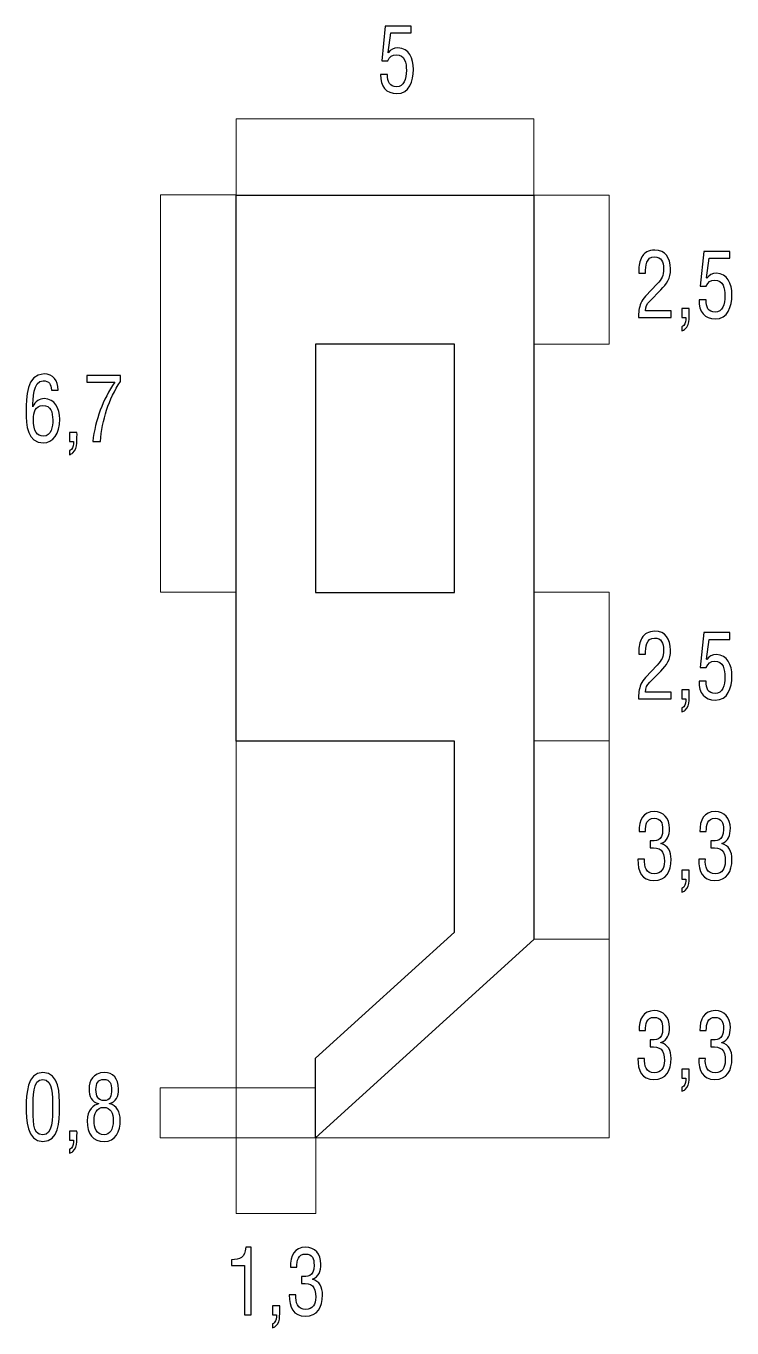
# Model space of a CAD drawing. Header units: millimetres. Extents: x -187 to 68, y -53 to 125.
# Drawn here: x 50.29 to 66.86, y 94.46 to 125.03 of the extents above; entities that cross this region are included whole.
import ezdxf

# ---------------------------------------------------------------- set-up
doc = ezdxf.new("R2010")
doc.units = ezdxf.units.MM
doc.header["$MEASUREMENT"] = 0
doc.layers.add('ESQUEMA', color=7, linetype='Continuous')

msp = doc.modelspace()

# ---------------------------------------------------------------- linework, layer by layer
at = {"layer": 'ESQUEMA', "color": 250}
for points, knots in [([(58.777, 123.8926), (58.7696, 123.7232), (58.8267, 123.605), (58.9886, 123.605), (58.9886, 123.605), (59.1562, 123.605), (59.2172, 123.791), (59.2172, 123.9878), (59.2172, 123.9878), (59.2172, 124.1698), (59.1813, 124.36), (58.9788, 124.36), (58.9788, 124.36), (58.8839, 124.36), (58.8168, 124.3134), (58.7791, 124.2161), (58.7791, 124.2161), (58.7791, 124.2161), (58.6376, 124.2161), (58.6376, 124.2161), (58.6376, 124.2161), (58.6376, 124.2161), (58.7219, 125.0327), (58.7219, 125.0327), (58.7219, 125.0327), (58.7219, 125.0327), (59.3294, 125.0327), (59.3294, 125.0327), (59.3294, 125.0327), (59.3294, 125.0327), (59.3294, 124.874), (59.3294, 124.874), (59.3294, 124.874), (59.3294, 124.874), (58.8493, 124.874), (58.8493, 124.874), (58.8493, 124.874), (58.8493, 124.874), (58.7865, 124.4087), (58.7865, 124.4087), (58.7865, 124.4087), (58.7865, 124.4087), (58.7904, 124.4044), (58.7904, 124.4044), (58.7904, 124.4044), (58.8532, 124.4806), (58.9177, 124.5187), (59.0172, 124.5187), (59.0172, 124.5187), (59.28, 124.5166), (59.3813, 124.2736), (59.3813, 124.0153), (59.3813, 124.0153), (59.3813, 123.7338), (59.2878, 123.4463), (58.9922, 123.4463), (58.9922, 123.4463), (58.7392, 123.4463), (58.6016, 123.6132), (58.6129, 123.8926), (58.6129, 123.8926), (58.6129, 123.8926), (58.777, 123.8926), (58.777, 123.8926)], [0, 0, 0, 0, 0.0588235, 0.0588235, 0.0588235, 0.0588235, 0.1176471, 0.1176471, 0.1176471, 0.1176471, 0.1764706, 0.1764706, 0.1764706, 0.1764706, 0.2352941, 0.2352941, 0.2352941, 0.2352941, 0.2941176, 0.2941176, 0.2941176, 0.2941176, 0.3529412, 0.3529412, 0.3529412, 0.3529412, 0.4117647, 0.4117647, 0.4117647, 0.4117647, 0.4705882, 0.4705882, 0.4705882, 0.4705882, 0.5294118, 0.5294118, 0.5294118, 0.5294118, 0.5882353, 0.5882353, 0.5882353, 0.5882353, 0.6470588, 0.6470588, 0.6470588, 0.6470588, 0.7058824, 0.7058824, 0.7058824, 0.7058824, 0.7647059, 0.7647059, 0.7647059, 0.7647059, 0.8235294, 0.8235294, 0.8235294, 0.8235294, 0.8823529, 0.8823529, 0.8823529, 0.8823529, 1, 1, 1, 1]), ([(55.2198, 121.0586), (55.2198, 121.0586), (55.2198, 108.2446), (55.2198, 108.2446), (55.2198, 108.2446), (55.2198, 108.2446), (60.3456, 108.2446), (60.3456, 108.2446), (60.3456, 108.2446), (60.3456, 108.2446), (60.3456, 103.7538), (60.3456, 103.7538), (60.3456, 103.7538), (60.3456, 103.7538), (57.0796, 100.794), (57.0796, 100.794), (57.0796, 100.794), (57.0796, 100.794), (57.0796, 98.9239), (57.0796, 98.9239), (57.0796, 98.9239), (57.0796, 98.9239), (62.2101, 103.5848), (62.2101, 103.5848), (62.2101, 103.5848), (62.2101, 103.5848), (62.2101, 121.0586), (62.2101, 121.0586), (62.2101, 121.0586), (62.2101, 121.0586), (55.2198, 121.0586), (55.2198, 121.0586)], [0, 0, 0, 0, 0.1111111, 0.1111111, 0.1111111, 0.1111111, 0.2222222, 0.2222222, 0.2222222, 0.2222222, 0.3333333, 0.3333333, 0.3333333, 0.3333333, 0.4444444, 0.4444444, 0.4444444, 0.4444444, 0.5555556, 0.5555556, 0.5555556, 0.5555556, 0.6666667, 0.6666667, 0.6666667, 0.6666667, 0.7777778, 0.7777778, 0.7777778, 0.7777778, 1, 1, 1, 1]), ([(64.9313, 118.5756), (64.8628, 118.5079), (64.8322, 118.4444), (64.8283, 118.3449), (64.8283, 118.3449), (64.8283, 118.3449), (65.4322, 118.3449), (65.4322, 118.3449), (65.4322, 118.3449), (65.4322, 118.3449), (65.4322, 118.1861), (65.4322, 118.1861), (65.4322, 118.1861), (65.4322, 118.1861), (64.6642, 118.1861), (64.6642, 118.1861), (64.6642, 118.1861), (64.6663, 118.3004), (64.6798, 118.4169), (64.7214, 118.529), (64.7214, 118.529), (64.7425, 118.5841), (64.7919, 118.6433), (64.8343, 118.6874), (64.8343, 118.6874), (64.8343, 118.6874), (65.1066, 118.9795), (65.1066, 118.9795), (65.1066, 118.9795), (65.217, 119.0981), (65.2551, 119.1616), (65.2551, 119.3351), (65.2551, 119.3351), (65.2551, 119.4956), (65.2054, 119.6142), (65.0435, 119.6142), (65.0435, 119.6142), (64.8473, 119.6142), (64.8304, 119.4004), (64.8343, 119.2335), (64.8343, 119.2335), (64.8343, 119.2335), (64.6759, 119.2335), (64.6759, 119.2335), (64.6759, 119.2335), (64.6759, 119.2335), (64.6759, 119.3309), (64.6759, 119.3309), (64.6759, 119.3309), (64.6759, 119.447), (64.7027, 119.557), (64.7672, 119.648), (64.7672, 119.648), (64.811, 119.6988), (64.8914, 119.7729), (65.0512, 119.7729), (65.0512, 119.7729), (65.295, 119.7729), (65.4192, 119.593), (65.4192, 119.3309), (65.4192, 119.3309), (65.4192, 119.0981), (65.3352, 118.9838), (65.1885, 118.8356), (65.1885, 118.8356), (65.1885, 118.8356), (64.9313, 118.5756), (64.9313, 118.5756)], [0, 0, 0, 0, 0.0555556, 0.0555556, 0.0555556, 0.0555556, 0.1111111, 0.1111111, 0.1111111, 0.1111111, 0.1666667, 0.1666667, 0.1666667, 0.1666667, 0.2222222, 0.2222222, 0.2222222, 0.2222222, 0.2777778, 0.2777778, 0.2777778, 0.2777778, 0.3333333, 0.3333333, 0.3333333, 0.3333333, 0.3888889, 0.3888889, 0.3888889, 0.3888889, 0.4444444, 0.4444444, 0.4444444, 0.4444444, 0.5, 0.5, 0.5, 0.5, 0.5555556, 0.5555556, 0.5555556, 0.5555556, 0.6111111, 0.6111111, 0.6111111, 0.6111111, 0.6666667, 0.6666667, 0.6666667, 0.6666667, 0.7222222, 0.7222222, 0.7222222, 0.7222222, 0.7777778, 0.7777778, 0.7777778, 0.7777778, 0.8333333, 0.8333333, 0.8333333, 0.8333333, 0.8888889, 0.8888889, 0.8888889, 0.8888889, 1, 1, 1, 1]), ([(66.2553, 118.6009), (66.2478, 118.4316), (66.305, 118.3134), (66.4669, 118.3134), (66.4669, 118.3134), (66.6341, 118.3134), (66.6952, 118.4993), (66.6952, 118.6961), (66.6952, 118.6961), (66.6952, 118.8782), (66.6592, 119.0683), (66.457, 119.0683), (66.457, 119.0683), (66.3618, 119.0683), (66.2951, 119.0218), (66.257, 118.9244), (66.257, 118.9244), (66.257, 118.9244), (66.1159, 118.9244), (66.1159, 118.9244), (66.1159, 118.9244), (66.1159, 118.9244), (66.1999, 119.7411), (66.1999, 119.7411), (66.1999, 119.7411), (66.1999, 119.7411), (66.8077, 119.7411), (66.8077, 119.7411), (66.8077, 119.7411), (66.8077, 119.7411), (66.8077, 119.5823), (66.8077, 119.5823), (66.8077, 119.5823), (66.8077, 119.5823), (66.3276, 119.5823), (66.3276, 119.5823), (66.3276, 119.5823), (66.3276, 119.5823), (66.2644, 119.117), (66.2644, 119.117), (66.2644, 119.117), (66.2644, 119.117), (66.2683, 119.1128), (66.2683, 119.1128), (66.2683, 119.1128), (66.3315, 119.189), (66.396, 119.2271), (66.4955, 119.2271), (66.4955, 119.2271), (66.7583, 119.225), (66.8592, 118.9819), (66.8592, 118.7237), (66.8592, 118.7237), (66.8592, 118.4421), (66.7657, 118.1546), (66.4705, 118.1546), (66.4705, 118.1546), (66.2172, 118.1546), (66.0799, 118.3215), (66.0912, 118.6009), (66.0912, 118.6009), (66.0912, 118.6009), (66.2553, 118.6009), (66.2553, 118.6009)], [0, 0, 0, 0, 0.0588235, 0.0588235, 0.0588235, 0.0588235, 0.1176471, 0.1176471, 0.1176471, 0.1176471, 0.1764706, 0.1764706, 0.1764706, 0.1764706, 0.2352941, 0.2352941, 0.2352941, 0.2352941, 0.2941176, 0.2941176, 0.2941176, 0.2941176, 0.3529412, 0.3529412, 0.3529412, 0.3529412, 0.4117647, 0.4117647, 0.4117647, 0.4117647, 0.4705882, 0.4705882, 0.4705882, 0.4705882, 0.5294118, 0.5294118, 0.5294118, 0.5294118, 0.5882353, 0.5882353, 0.5882353, 0.5882353, 0.6470588, 0.6470588, 0.6470588, 0.6470588, 0.7058824, 0.7058824, 0.7058824, 0.7058824, 0.7647059, 0.7647059, 0.7647059, 0.7647059, 0.8235294, 0.8235294, 0.8235294, 0.8235294, 0.8823529, 0.8823529, 0.8823529, 0.8823529, 1, 1, 1, 1]), ([(65.6854, 118.1863), (65.6854, 118.1863), (65.6854, 118.3979), (65.6854, 118.3979), (65.6854, 118.3979), (65.6854, 118.3979), (65.859, 118.3979), (65.859, 118.3979), (65.859, 118.3979), (65.859, 118.3637), (65.8607, 118.2286), (65.8533, 118.1482), (65.8533, 118.1482), (65.8516, 118.0614), (65.8283, 117.9725), (65.7599, 117.9196), (65.7599, 117.9196), (65.7387, 117.9005), (65.7122, 117.8878), (65.6854, 117.8776), (65.6854, 117.8776), (65.6854, 117.8776), (65.6854, 117.9725), (65.6854, 117.9725), (65.6854, 117.9725), (65.6988, 117.9746), (65.7179, 117.9852), (65.7295, 118), (65.7295, 118), (65.7711, 118.0508), (65.7789, 118.1207), (65.7789, 118.1863), (65.7789, 118.1863), (65.7789, 118.1863), (65.6854, 118.1863), (65.6854, 118.1863)], [0, 0, 0, 0, 0.1, 0.1, 0.1, 0.1, 0.2, 0.2, 0.2, 0.2, 0.3, 0.3, 0.3, 0.3, 0.4, 0.4, 0.4, 0.4, 0.5, 0.5, 0.5, 0.5, 0.6, 0.6, 0.6, 0.6, 0.7, 0.7, 0.7, 0.7, 0.8, 0.8, 0.8, 0.8, 1, 1, 1, 1]), ([(60.3463, 111.7301), (60.3463, 111.7301), (57.0796, 111.7301), (57.0796, 111.7301), (57.0796, 111.7301), (57.0796, 111.7301), (57.0796, 117.5615), (57.0796, 117.5615), (57.0796, 117.5615), (57.0796, 117.5615), (60.3463, 117.5615), (60.3463, 117.5615), (60.3463, 117.5615), (60.3463, 117.5615), (60.3463, 111.7301), (60.3463, 111.7301)], [0, 0, 0, 0, 0.2, 0.2, 0.2, 0.2, 0.4, 0.4, 0.4, 0.4, 0.6, 0.6, 0.6, 0.6, 1, 1, 1, 1]), ([(50.2869, 115.9803), (50.2869, 116.3101), (50.2982, 116.8626), (50.7099, 116.8626), (50.7099, 116.8626), (50.9216, 116.8626), (51.0376, 116.7123), (51.0433, 116.4837), (51.0433, 116.4837), (51.0433, 116.4837), (50.8817, 116.4837), (50.8817, 116.4837), (50.8817, 116.4837), (50.8817, 116.6276), (50.826, 116.7038), (50.6905, 116.7038), (50.6905, 116.7038), (50.4488, 116.7038), (50.451, 116.2572), (50.4428, 116.0882), (50.4428, 116.0882), (50.4428, 116.0882), (50.4467, 116.0882), (50.4467, 116.0882), (50.4467, 116.0882), (50.5021, 116.2237), (50.6069, 116.283), (50.7099, 116.283), (50.7099, 116.283), (50.9653, 116.283), (51.0775, 116.0544), (51.0775, 115.7983), (51.0775, 115.7983), (51.0775, 115.4599), (50.9156, 115.244), (50.6986, 115.244), (50.6986, 115.244), (50.3155, 115.244), (50.2869, 115.6543), (50.2869, 115.9803)], [0, 0, 0, 0, 0.0909091, 0.0909091, 0.0909091, 0.0909091, 0.1818182, 0.1818182, 0.1818182, 0.1818182, 0.2727273, 0.2727273, 0.2727273, 0.2727273, 0.3636364, 0.3636364, 0.3636364, 0.3636364, 0.4545455, 0.4545455, 0.4545455, 0.4545455, 0.5454545, 0.5454545, 0.5454545, 0.5454545, 0.6363636, 0.6363636, 0.6363636, 0.6363636, 0.7272727, 0.7272727, 0.7272727, 0.7272727, 0.8181818, 0.8181818, 0.8181818, 0.8181818, 1, 1, 1, 1]), ([(51.7176, 116.8308), (51.7176, 116.8308), (52.5026, 116.8308), (52.5026, 116.8308), (52.5026, 116.8308), (52.5026, 116.8308), (52.5026, 116.6848), (52.5026, 116.6848), (52.5026, 116.6848), (52.2299, 116.2745), (52.0701, 115.7813), (52.032, 115.2758), (52.032, 115.2758), (52.032, 115.2758), (51.8549, 115.2758), (51.8549, 115.2758), (51.8549, 115.2758), (51.9099, 115.7813), (52.0912, 116.2639), (52.3713, 116.6721), (52.3713, 116.6721), (52.3713, 116.6721), (51.7176, 116.6721), (51.7176, 116.6721), (51.7176, 116.6721), (51.7176, 116.6721), (51.7176, 116.8308), (51.7176, 116.8308)], [0, 0, 0, 0, 0.125, 0.125, 0.125, 0.125, 0.25, 0.25, 0.25, 0.25, 0.375, 0.375, 0.375, 0.375, 0.5, 0.5, 0.5, 0.5, 0.625, 0.625, 0.625, 0.625, 0.75, 0.75, 0.75, 0.75, 1, 1, 1, 1]), ([(50.6831, 116.1242), (50.4965, 116.1242), (50.4622, 115.9507), (50.4622, 115.8046), (50.4622, 115.8046), (50.4527, 115.5044), (50.5518, 115.4028), (50.6947, 115.4028), (50.6947, 115.4028), (50.8817, 115.4028), (50.9138, 115.6272), (50.9138, 115.7877), (50.9138, 115.7877), (50.9138, 115.9612), (50.8662, 116.1242), (50.6831, 116.1242)], [0, 0, 0, 0, 0.2, 0.2, 0.2, 0.2, 0.4, 0.4, 0.4, 0.4, 0.6, 0.6, 0.6, 0.6, 1, 1, 1, 1]), ([(51.3097, 115.2759), (51.3097, 115.2759), (51.3097, 115.4875), (51.3097, 115.4875), (51.3097, 115.4875), (51.3097, 115.4875), (51.4833, 115.4875), (51.4833, 115.4875), (51.4833, 115.4875), (51.4833, 115.4533), (51.4851, 115.3182), (51.4776, 115.2378), (51.4776, 115.2378), (51.4759, 115.151), (51.4526, 115.0621), (51.3842, 115.0092), (51.3842, 115.0092), (51.363, 114.9901), (51.3365, 114.9774), (51.3097, 114.9672), (51.3097, 114.9672), (51.3097, 114.9672), (51.3097, 115.0621), (51.3097, 115.0621), (51.3097, 115.0621), (51.3231, 115.0642), (51.3422, 115.0748), (51.3538, 115.0896), (51.3538, 115.0896), (51.3954, 115.1404), (51.4032, 115.2102), (51.4032, 115.2759), (51.4032, 115.2759), (51.4032, 115.2759), (51.3097, 115.2759), (51.3097, 115.2759)], [0, 0, 0, 0, 0.1, 0.1, 0.1, 0.1, 0.2, 0.2, 0.2, 0.2, 0.3, 0.3, 0.3, 0.3, 0.4, 0.4, 0.4, 0.4, 0.5, 0.5, 0.5, 0.5, 0.6, 0.6, 0.6, 0.6, 0.7, 0.7, 0.7, 0.7, 0.8, 0.8, 0.8, 0.8, 1, 1, 1, 1]), ([(64.9313, 109.624), (64.8628, 109.5563), (64.8322, 109.4928), (64.8283, 109.3933), (64.8283, 109.3933), (64.8283, 109.3933), (65.4322, 109.3933), (65.4322, 109.3933), (65.4322, 109.3933), (65.4322, 109.3933), (65.4322, 109.2345), (65.4322, 109.2345), (65.4322, 109.2345), (65.4322, 109.2345), (64.6642, 109.2345), (64.6642, 109.2345), (64.6642, 109.2345), (64.6663, 109.3488), (64.6798, 109.4653), (64.7214, 109.5774), (64.7214, 109.5774), (64.7425, 109.6325), (64.7919, 109.6917), (64.8343, 109.7358), (64.8343, 109.7358), (64.8343, 109.7358), (65.1066, 110.0279), (65.1066, 110.0279), (65.1066, 110.0279), (65.217, 110.1465), (65.2551, 110.21), (65.2551, 110.3835), (65.2551, 110.3835), (65.2551, 110.5441), (65.2054, 110.6626), (65.0435, 110.6626), (65.0435, 110.6626), (64.8473, 110.6626), (64.8304, 110.4488), (64.8343, 110.2819), (64.8343, 110.2819), (64.8343, 110.2819), (64.6759, 110.2819), (64.6759, 110.2819), (64.6759, 110.2819), (64.6759, 110.2819), (64.6759, 110.3793), (64.6759, 110.3793), (64.6759, 110.3793), (64.6759, 110.4954), (64.7027, 110.6054), (64.7672, 110.6965), (64.7672, 110.6965), (64.811, 110.7473), (64.8914, 110.8213), (65.0512, 110.8213), (65.0512, 110.8213), (65.295, 110.8213), (65.4192, 110.6414), (65.4192, 110.3793), (65.4192, 110.3793), (65.4192, 110.1465), (65.3352, 110.0322), (65.1885, 109.884), (65.1885, 109.884), (65.1885, 109.884), (64.9313, 109.624), (64.9313, 109.624)], [0, 0, 0, 0, 0.0555556, 0.0555556, 0.0555556, 0.0555556, 0.1111111, 0.1111111, 0.1111111, 0.1111111, 0.1666667, 0.1666667, 0.1666667, 0.1666667, 0.2222222, 0.2222222, 0.2222222, 0.2222222, 0.2777778, 0.2777778, 0.2777778, 0.2777778, 0.3333333, 0.3333333, 0.3333333, 0.3333333, 0.3888889, 0.3888889, 0.3888889, 0.3888889, 0.4444444, 0.4444444, 0.4444444, 0.4444444, 0.5, 0.5, 0.5, 0.5, 0.5555556, 0.5555556, 0.5555556, 0.5555556, 0.6111111, 0.6111111, 0.6111111, 0.6111111, 0.6666667, 0.6666667, 0.6666667, 0.6666667, 0.7222222, 0.7222222, 0.7222222, 0.7222222, 0.7777778, 0.7777778, 0.7777778, 0.7777778, 0.8333333, 0.8333333, 0.8333333, 0.8333333, 0.8888889, 0.8888889, 0.8888889, 0.8888889, 1, 1, 1, 1]), ([(66.2553, 109.6493), (66.2478, 109.48), (66.305, 109.3618), (66.4669, 109.3618), (66.4669, 109.3618), (66.6341, 109.3618), (66.6952, 109.5477), (66.6952, 109.7446), (66.6952, 109.7446), (66.6952, 109.9266), (66.6592, 110.1168), (66.457, 110.1168), (66.457, 110.1168), (66.3618, 110.1168), (66.2951, 110.0702), (66.257, 109.9728), (66.257, 109.9728), (66.257, 109.9728), (66.1159, 109.9728), (66.1159, 109.9728), (66.1159, 109.9728), (66.1159, 109.9728), (66.1999, 110.7895), (66.1999, 110.7895), (66.1999, 110.7895), (66.1999, 110.7895), (66.8077, 110.7895), (66.8077, 110.7895), (66.8077, 110.7895), (66.8077, 110.7895), (66.8077, 110.6308), (66.8077, 110.6308), (66.8077, 110.6308), (66.8077, 110.6308), (66.3276, 110.6308), (66.3276, 110.6308), (66.3276, 110.6308), (66.3276, 110.6308), (66.2644, 110.1654), (66.2644, 110.1654), (66.2644, 110.1654), (66.2644, 110.1654), (66.2683, 110.1612), (66.2683, 110.1612), (66.2683, 110.1612), (66.3315, 110.2374), (66.396, 110.2755), (66.4955, 110.2755), (66.4955, 110.2755), (66.7583, 110.2734), (66.8592, 110.0303), (66.8592, 109.7721), (66.8592, 109.7721), (66.8592, 109.4906), (66.7657, 109.2031), (66.4705, 109.2031), (66.4705, 109.2031), (66.2172, 109.2031), (66.0799, 109.3699), (66.0912, 109.6493), (66.0912, 109.6493), (66.0912, 109.6493), (66.2553, 109.6493), (66.2553, 109.6493)], [0, 0, 0, 0, 0.0588235, 0.0588235, 0.0588235, 0.0588235, 0.1176471, 0.1176471, 0.1176471, 0.1176471, 0.1764706, 0.1764706, 0.1764706, 0.1764706, 0.2352941, 0.2352941, 0.2352941, 0.2352941, 0.2941176, 0.2941176, 0.2941176, 0.2941176, 0.3529412, 0.3529412, 0.3529412, 0.3529412, 0.4117647, 0.4117647, 0.4117647, 0.4117647, 0.4705882, 0.4705882, 0.4705882, 0.4705882, 0.5294118, 0.5294118, 0.5294118, 0.5294118, 0.5882353, 0.5882353, 0.5882353, 0.5882353, 0.6470588, 0.6470588, 0.6470588, 0.6470588, 0.7058824, 0.7058824, 0.7058824, 0.7058824, 0.7647059, 0.7647059, 0.7647059, 0.7647059, 0.8235294, 0.8235294, 0.8235294, 0.8235294, 0.8823529, 0.8823529, 0.8823529, 0.8823529, 1, 1, 1, 1]), ([(65.6854, 109.2347), (65.6854, 109.2347), (65.6854, 109.4464), (65.6854, 109.4464), (65.6854, 109.4464), (65.6854, 109.4464), (65.859, 109.4464), (65.859, 109.4464), (65.859, 109.4464), (65.859, 109.4122), (65.8607, 109.277), (65.8533, 109.1966), (65.8533, 109.1966), (65.8516, 109.1098), (65.8283, 109.0209), (65.7599, 108.968), (65.7599, 108.968), (65.7387, 108.949), (65.7122, 108.9363), (65.6854, 108.926), (65.6854, 108.926), (65.6854, 108.926), (65.6854, 109.0209), (65.6854, 109.0209), (65.6854, 109.0209), (65.6988, 109.023), (65.7179, 109.0336), (65.7295, 109.0484), (65.7295, 109.0484), (65.7711, 109.0992), (65.7789, 109.1691), (65.7789, 109.2347), (65.7789, 109.2347), (65.7789, 109.2347), (65.6854, 109.2347), (65.6854, 109.2347)], [0, 0, 0, 0, 0.1, 0.1, 0.1, 0.1, 0.2, 0.2, 0.2, 0.2, 0.3, 0.3, 0.3, 0.3, 0.4, 0.4, 0.4, 0.4, 0.5, 0.5, 0.5, 0.5, 0.6, 0.6, 0.6, 0.6, 0.7, 0.7, 0.7, 0.7, 0.8, 0.8, 0.8, 0.8, 1, 1, 1, 1]), ([(64.9389, 105.8983), (65.0645, 105.9068), (65.2341, 105.8772), (65.2341, 106.1693), (65.2341, 106.1693), (65.2341, 106.3238), (65.1925, 106.4292), (65.0341, 106.4292), (65.0341, 106.4292), (64.8549, 106.4292), (64.8302, 106.2811), (64.8302, 106.1185), (64.8302, 106.1185), (64.8302, 106.1185), (64.6799, 106.1185), (64.6799, 106.1185), (64.6799, 106.1185), (64.6722, 106.3848), (64.7787, 106.588), (65.038, 106.588), (65.038, 106.588), (65.2514, 106.588), (65.3943, 106.4335), (65.3943, 106.1943), (65.3943, 106.1943), (65.3943, 106.0232), (65.3467, 105.8983), (65.1943, 105.8391), (65.1943, 105.8391), (65.1943, 105.8391), (65.1943, 105.8348), (65.1943, 105.8348), (65.1943, 105.8348), (65.3597, 105.7946), (65.4321, 105.6486), (65.4321, 105.469), (65.4321, 105.469), (65.4321, 105.1727), (65.3142, 104.9698), (65.0302, 104.9698), (65.0302, 104.9698), (64.7445, 104.9698), (64.6475, 105.179), (64.6528, 105.4669), (64.6528, 105.4669), (64.6528, 105.4669), (64.8094, 105.4669), (64.8094, 105.4669), (64.8094, 105.4669), (64.796, 105.2975), (64.8397, 105.1282), (65.0436, 105.1282), (65.0436, 105.1282), (65.1999, 105.1282), (65.274, 105.2489), (65.274, 105.4118), (65.274, 105.4118), (65.274, 105.6888), (65.1791, 105.7417), (64.9389, 105.7396), (64.9389, 105.7396), (64.9389, 105.7396), (64.9389, 105.8983), (64.9389, 105.8983)], [0, 0, 0, 0, 0.0588235, 0.0588235, 0.0588235, 0.0588235, 0.1176471, 0.1176471, 0.1176471, 0.1176471, 0.1764706, 0.1764706, 0.1764706, 0.1764706, 0.2352941, 0.2352941, 0.2352941, 0.2352941, 0.2941176, 0.2941176, 0.2941176, 0.2941176, 0.3529412, 0.3529412, 0.3529412, 0.3529412, 0.4117647, 0.4117647, 0.4117647, 0.4117647, 0.4705882, 0.4705882, 0.4705882, 0.4705882, 0.5294118, 0.5294118, 0.5294118, 0.5294118, 0.5882353, 0.5882353, 0.5882353, 0.5882353, 0.6470588, 0.6470588, 0.6470588, 0.6470588, 0.7058824, 0.7058824, 0.7058824, 0.7058824, 0.7647059, 0.7647059, 0.7647059, 0.7647059, 0.8235294, 0.8235294, 0.8235294, 0.8235294, 0.8823529, 0.8823529, 0.8823529, 0.8823529, 1, 1, 1, 1]), ([(66.3675, 105.8983), (66.4931, 105.9068), (66.6628, 105.8772), (66.6628, 106.1693), (66.6628, 106.1693), (66.6628, 106.3238), (66.6212, 106.4292), (66.4631, 106.4292), (66.4631, 106.4292), (66.2839, 106.4292), (66.2589, 106.2811), (66.2589, 106.1185), (66.2589, 106.1185), (66.2589, 106.1185), (66.1086, 106.1185), (66.1086, 106.1185), (66.1086, 106.1185), (66.1008, 106.3848), (66.2074, 106.588), (66.4667, 106.588), (66.4667, 106.588), (66.6801, 106.588), (66.823, 106.4335), (66.823, 106.1943), (66.823, 106.1943), (66.823, 106.0232), (66.7754, 105.8983), (66.623, 105.8391), (66.623, 105.8391), (66.623, 105.8391), (66.623, 105.8348), (66.623, 105.8348), (66.623, 105.8348), (66.7884, 105.7946), (66.8611, 105.6486), (66.8611, 105.469), (66.8611, 105.469), (66.8611, 105.1727), (66.7429, 104.9698), (66.4593, 104.9698), (66.4593, 104.9698), (66.1732, 104.9698), (66.0762, 105.179), (66.0814, 105.4669), (66.0814, 105.4669), (66.0814, 105.4669), (66.2381, 105.4669), (66.2381, 105.4669), (66.2381, 105.4669), (66.2247, 105.2975), (66.2684, 105.1282), (66.4723, 105.1282), (66.4723, 105.1282), (66.6286, 105.1282), (66.703, 105.2489), (66.703, 105.4118), (66.703, 105.4118), (66.703, 105.6888), (66.6078, 105.7417), (66.3675, 105.7396), (66.3675, 105.7396), (66.3675, 105.7396), (66.3675, 105.8983), (66.3675, 105.8983)], [0, 0, 0, 0, 0.0588235, 0.0588235, 0.0588235, 0.0588235, 0.1176471, 0.1176471, 0.1176471, 0.1176471, 0.1764706, 0.1764706, 0.1764706, 0.1764706, 0.2352941, 0.2352941, 0.2352941, 0.2352941, 0.2941176, 0.2941176, 0.2941176, 0.2941176, 0.3529412, 0.3529412, 0.3529412, 0.3529412, 0.4117647, 0.4117647, 0.4117647, 0.4117647, 0.4705882, 0.4705882, 0.4705882, 0.4705882, 0.5294118, 0.5294118, 0.5294118, 0.5294118, 0.5882353, 0.5882353, 0.5882353, 0.5882353, 0.6470588, 0.6470588, 0.6470588, 0.6470588, 0.7058824, 0.7058824, 0.7058824, 0.7058824, 0.7647059, 0.7647059, 0.7647059, 0.7647059, 0.8235294, 0.8235294, 0.8235294, 0.8235294, 0.8823529, 0.8823529, 0.8823529, 0.8823529, 1, 1, 1, 1]), ([(65.6854, 105.0014), (65.6854, 105.0014), (65.6854, 105.213), (65.6854, 105.213), (65.6854, 105.213), (65.6854, 105.213), (65.859, 105.213), (65.859, 105.213), (65.859, 105.213), (65.859, 105.1788), (65.8607, 105.0437), (65.8533, 104.9633), (65.8533, 104.9633), (65.8516, 104.8765), (65.8283, 104.7876), (65.7599, 104.7347), (65.7599, 104.7347), (65.7387, 104.7156), (65.7122, 104.7029), (65.6854, 104.6927), (65.6854, 104.6927), (65.6854, 104.6927), (65.6854, 104.7876), (65.6854, 104.7876), (65.6854, 104.7876), (65.6988, 104.7897), (65.7179, 104.8003), (65.7295, 104.8151), (65.7295, 104.8151), (65.7711, 104.8659), (65.7789, 104.9358), (65.7789, 105.0014), (65.7789, 105.0014), (65.7789, 105.0014), (65.6854, 105.0014), (65.6854, 105.0014)], [0, 0, 0, 0, 0.1, 0.1, 0.1, 0.1, 0.2, 0.2, 0.2, 0.2, 0.3, 0.3, 0.3, 0.3, 0.4, 0.4, 0.4, 0.4, 0.5, 0.5, 0.5, 0.5, 0.6, 0.6, 0.6, 0.6, 0.7, 0.7, 0.7, 0.7, 0.8, 0.8, 0.8, 0.8, 1, 1, 1, 1]), ([(64.9389, 101.224), (65.0645, 101.2325), (65.2341, 101.2028), (65.2341, 101.4949), (65.2341, 101.4949), (65.2341, 101.6495), (65.1925, 101.7549), (65.0341, 101.7549), (65.0341, 101.7549), (64.8549, 101.7549), (64.8302, 101.6068), (64.8302, 101.4441), (64.8302, 101.4441), (64.8302, 101.4441), (64.6799, 101.4441), (64.6799, 101.4441), (64.6799, 101.4441), (64.6722, 101.7105), (64.7787, 101.9137), (65.038, 101.9137), (65.038, 101.9137), (65.2514, 101.9137), (65.3943, 101.7592), (65.3943, 101.52), (65.3943, 101.52), (65.3943, 101.3489), (65.3467, 101.224), (65.1943, 101.1647), (65.1943, 101.1647), (65.1943, 101.1647), (65.1943, 101.1605), (65.1943, 101.1605), (65.1943, 101.1605), (65.3597, 101.1203), (65.4321, 100.9742), (65.4321, 100.7947), (65.4321, 100.7947), (65.4321, 100.4983), (65.3142, 100.2955), (65.0302, 100.2955), (65.0302, 100.2955), (64.7445, 100.2955), (64.6475, 100.5047), (64.6528, 100.7926), (64.6528, 100.7926), (64.6528, 100.7926), (64.8094, 100.7926), (64.8094, 100.7926), (64.8094, 100.7926), (64.796, 100.6232), (64.8397, 100.4539), (65.0436, 100.4539), (65.0436, 100.4539), (65.1999, 100.4539), (65.274, 100.5745), (65.274, 100.7375), (65.274, 100.7375), (65.274, 101.0145), (65.1791, 101.0674), (64.9389, 101.0653), (64.9389, 101.0653), (64.9389, 101.0653), (64.9389, 101.224), (64.9389, 101.224)], [0, 0, 0, 0, 0.0588235, 0.0588235, 0.0588235, 0.0588235, 0.1176471, 0.1176471, 0.1176471, 0.1176471, 0.1764706, 0.1764706, 0.1764706, 0.1764706, 0.2352941, 0.2352941, 0.2352941, 0.2352941, 0.2941176, 0.2941176, 0.2941176, 0.2941176, 0.3529412, 0.3529412, 0.3529412, 0.3529412, 0.4117647, 0.4117647, 0.4117647, 0.4117647, 0.4705882, 0.4705882, 0.4705882, 0.4705882, 0.5294118, 0.5294118, 0.5294118, 0.5294118, 0.5882353, 0.5882353, 0.5882353, 0.5882353, 0.6470588, 0.6470588, 0.6470588, 0.6470588, 0.7058824, 0.7058824, 0.7058824, 0.7058824, 0.7647059, 0.7647059, 0.7647059, 0.7647059, 0.8235294, 0.8235294, 0.8235294, 0.8235294, 0.8823529, 0.8823529, 0.8823529, 0.8823529, 1, 1, 1, 1]), ([(66.3675, 101.224), (66.4931, 101.2325), (66.6628, 101.2028), (66.6628, 101.4949), (66.6628, 101.4949), (66.6628, 101.6495), (66.6212, 101.7549), (66.4631, 101.7549), (66.4631, 101.7549), (66.2839, 101.7549), (66.2589, 101.6068), (66.2589, 101.4441), (66.2589, 101.4441), (66.2589, 101.4441), (66.1086, 101.4441), (66.1086, 101.4441), (66.1086, 101.4441), (66.1008, 101.7105), (66.2074, 101.9137), (66.4667, 101.9137), (66.4667, 101.9137), (66.6801, 101.9137), (66.823, 101.7592), (66.823, 101.52), (66.823, 101.52), (66.823, 101.3489), (66.7754, 101.224), (66.623, 101.1647), (66.623, 101.1647), (66.623, 101.1647), (66.623, 101.1605), (66.623, 101.1605), (66.623, 101.1605), (66.7884, 101.1203), (66.8611, 100.9742), (66.8611, 100.7947), (66.8611, 100.7947), (66.8611, 100.4983), (66.7429, 100.2955), (66.4593, 100.2955), (66.4593, 100.2955), (66.1732, 100.2955), (66.0762, 100.5047), (66.0814, 100.7926), (66.0814, 100.7926), (66.0814, 100.7926), (66.2381, 100.7926), (66.2381, 100.7926), (66.2381, 100.7926), (66.2247, 100.6232), (66.2684, 100.4539), (66.4723, 100.4539), (66.4723, 100.4539), (66.6286, 100.4539), (66.703, 100.5745), (66.703, 100.7375), (66.703, 100.7375), (66.703, 101.0145), (66.6078, 101.0674), (66.3675, 101.0653), (66.3675, 101.0653), (66.3675, 101.0653), (66.3675, 101.224), (66.3675, 101.224)], [0, 0, 0, 0, 0.0588235, 0.0588235, 0.0588235, 0.0588235, 0.1176471, 0.1176471, 0.1176471, 0.1176471, 0.1764706, 0.1764706, 0.1764706, 0.1764706, 0.2352941, 0.2352941, 0.2352941, 0.2352941, 0.2941176, 0.2941176, 0.2941176, 0.2941176, 0.3529412, 0.3529412, 0.3529412, 0.3529412, 0.4117647, 0.4117647, 0.4117647, 0.4117647, 0.4705882, 0.4705882, 0.4705882, 0.4705882, 0.5294118, 0.5294118, 0.5294118, 0.5294118, 0.5882353, 0.5882353, 0.5882353, 0.5882353, 0.6470588, 0.6470588, 0.6470588, 0.6470588, 0.7058824, 0.7058824, 0.7058824, 0.7058824, 0.7647059, 0.7647059, 0.7647059, 0.7647059, 0.8235294, 0.8235294, 0.8235294, 0.8235294, 0.8823529, 0.8823529, 0.8823529, 0.8823529, 1, 1, 1, 1]), ([(50.2922, 99.6524), (50.2922, 99.9483), (50.3095, 100.4585), (50.6814, 100.4585), (50.6814, 100.4585), (51.0814, 100.4585), (51.0719, 99.9547), (51.0719, 99.6524), (51.0719, 99.6524), (51.0719, 99.2925), (51.0549, 98.8399), (50.6814, 98.8399), (50.6814, 98.8399), (50.3004, 98.8399), (50.2922, 99.3708), (50.2922, 99.6524)], [0, 0, 0, 0, 0.2, 0.2, 0.2, 0.2, 0.4, 0.4, 0.4, 0.4, 0.6, 0.6, 0.6, 0.6, 1, 1, 1, 1]), ([(50.6814, 98.9987), (50.9177, 98.9987), (50.9082, 99.3751), (50.9082, 99.6799), (50.9082, 99.6799), (50.9082, 99.9039), (50.929, 100.2807), (50.6814, 100.2997), (50.6814, 100.2997), (50.4298, 100.3166), (50.4563, 99.8259), (50.4563, 99.6799), (50.4563, 99.6799), (50.4563, 99.3751), (50.4185, 98.9987), (50.6814, 98.9987)], [0, 0, 0, 0, 0.2, 0.2, 0.2, 0.2, 0.4, 0.4, 0.4, 0.4, 0.6, 0.6, 0.6, 0.6, 1, 1, 1, 1]), ([(51.992, 99.7305), (51.8223, 99.7622), (51.7652, 99.8998), (51.7652, 100.0797), (51.7652, 100.0797), (51.7652, 100.2593), (51.8587, 100.4583), (52.1271, 100.4583), (52.1271, 100.4583), (52.3275, 100.4583), (52.4588, 100.327), (52.4588, 100.0692), (52.4588, 100.0692), (52.4588, 99.9083), (52.3977, 99.7622), (52.2432, 99.7305), (52.2432, 99.7305), (52.2432, 99.7305), (52.2432, 99.7263), (52.2432, 99.7263), (52.2432, 99.7263), (52.4224, 99.6924), (52.4986, 99.5231), (52.4986, 99.3498), (52.4986, 99.3498), (52.4986, 99.0768), (52.3938, 98.8401), (52.1176, 98.8401), (52.1176, 98.8401), (51.8566, 98.8401), (51.7214, 99.02), (51.7214, 99.3266), (51.7214, 99.3266), (51.7214, 99.5823), (51.8738, 99.703), (51.992, 99.7263), (51.992, 99.7263), (51.992, 99.7263), (51.992, 99.7305), (51.992, 99.7305)], [0, 0, 0, 0, 0.0909091, 0.0909091, 0.0909091, 0.0909091, 0.1818182, 0.1818182, 0.1818182, 0.1818182, 0.2727273, 0.2727273, 0.2727273, 0.2727273, 0.3636364, 0.3636364, 0.3636364, 0.3636364, 0.4545455, 0.4545455, 0.4545455, 0.4545455, 0.5454545, 0.5454545, 0.5454545, 0.5454545, 0.6363636, 0.6363636, 0.6363636, 0.6363636, 0.7272727, 0.7272727, 0.7272727, 0.7272727, 0.8181818, 0.8181818, 0.8181818, 0.8181818, 1, 1, 1, 1]), ([(52.1176, 99.8003), (52.257, 99.8003), (52.2951, 99.9168), (52.2951, 100.0543), (52.2951, 100.0543), (52.2951, 100.1898), (52.257, 100.2999), (52.1159, 100.2999), (52.1159, 100.2999), (51.9747, 100.2999), (51.9292, 100.2025), (51.9292, 100.0607), (51.9292, 100.0607), (51.9271, 99.9041), (51.9843, 99.8003), (52.1176, 99.8003)], [0, 0, 0, 0, 0.2, 0.2, 0.2, 0.2, 0.4, 0.4, 0.4, 0.4, 0.6, 0.6, 0.6, 0.6, 1, 1, 1, 1]), ([(65.6854, 100.3271), (65.6854, 100.3271), (65.6854, 100.5387), (65.6854, 100.5387), (65.6854, 100.5387), (65.6854, 100.5387), (65.859, 100.5387), (65.859, 100.5387), (65.859, 100.5387), (65.859, 100.5045), (65.8607, 100.3694), (65.8533, 100.289), (65.8533, 100.289), (65.8516, 100.2022), (65.8283, 100.1133), (65.7599, 100.0604), (65.7599, 100.0604), (65.7387, 100.0413), (65.7122, 100.0286), (65.6854, 100.0184), (65.6854, 100.0184), (65.6854, 100.0184), (65.6854, 100.1133), (65.6854, 100.1133), (65.6854, 100.1133), (65.6988, 100.1154), (65.7179, 100.126), (65.7295, 100.1408), (65.7295, 100.1408), (65.7711, 100.1916), (65.7789, 100.2615), (65.7789, 100.3271), (65.7789, 100.3271), (65.7789, 100.3271), (65.6854, 100.3271), (65.6854, 100.3271)], [0, 0, 0, 0, 0.1, 0.1, 0.1, 0.1, 0.2, 0.2, 0.2, 0.2, 0.3, 0.3, 0.3, 0.3, 0.4, 0.4, 0.4, 0.4, 0.5, 0.5, 0.5, 0.5, 0.6, 0.6, 0.6, 0.6, 0.7, 0.7, 0.7, 0.7, 0.8, 0.8, 0.8, 0.8, 1, 1, 1, 1]), ([(52.1215, 98.9988), (52.2531, 98.9988), (52.3349, 99.1191), (52.3349, 99.335), (52.3349, 99.335), (52.3349, 99.498), (52.2757, 99.6416), (52.1102, 99.6416), (52.1102, 99.6416), (51.9444, 99.6416), (51.8851, 99.4938), (51.8851, 99.3329), (51.8851, 99.3329), (51.8851, 99.1572), (51.9345, 98.9988), (52.1215, 98.9988)], [0, 0, 0, 0, 0.2, 0.2, 0.2, 0.2, 0.4, 0.4, 0.4, 0.4, 0.6, 0.6, 0.6, 0.6, 1, 1, 1, 1]), ([(51.3097, 98.8717), (51.3097, 98.8717), (51.3097, 99.0834), (51.3097, 99.0834), (51.3097, 99.0834), (51.3097, 99.0834), (51.4833, 99.0834), (51.4833, 99.0834), (51.4833, 99.0834), (51.4833, 99.0491), (51.4851, 98.914), (51.4776, 98.8336), (51.4776, 98.8336), (51.4759, 98.7468), (51.4526, 98.6579), (51.3842, 98.605), (51.3842, 98.605), (51.363, 98.5859), (51.3365, 98.5732), (51.3097, 98.563), (51.3097, 98.563), (51.3097, 98.563), (51.3097, 98.6579), (51.3097, 98.6579), (51.3097, 98.6579), (51.3231, 98.66), (51.3422, 98.6706), (51.3538, 98.6854), (51.3538, 98.6854), (51.3954, 98.7362), (51.4032, 98.8061), (51.4032, 98.8717), (51.4032, 98.8717), (51.4032, 98.8717), (51.3097, 98.8717), (51.3097, 98.8717)], [0, 0, 0, 0, 0.1, 0.1, 0.1, 0.1, 0.2, 0.2, 0.2, 0.2, 0.3, 0.3, 0.3, 0.3, 0.4, 0.4, 0.4, 0.4, 0.5, 0.5, 0.5, 0.5, 0.6, 0.6, 0.6, 0.6, 0.7, 0.7, 0.7, 0.7, 0.8, 0.8, 0.8, 0.8, 1, 1, 1, 1]), ([(55.4132, 95.9258), (55.4132, 95.9258), (55.1084, 95.9258), (55.1084, 95.9258), (55.1084, 95.9258), (55.1084, 95.9258), (55.1084, 96.0634), (55.1084, 96.0634), (55.1084, 96.0634), (55.3123, 96.0676), (55.4248, 96.11), (55.4478, 96.3576), (55.4478, 96.3576), (55.4478, 96.3576), (55.5712, 96.3576), (55.5712, 96.3576), (55.5712, 96.3576), (55.5712, 96.3576), (55.5712, 94.7708), (55.5712, 94.7708), (55.5712, 94.7708), (55.5712, 94.7708), (55.4132, 94.7708), (55.4132, 94.7708), (55.4132, 94.7708), (55.4132, 94.7708), (55.4132, 95.9258), (55.4132, 95.9258)], [0, 0, 0, 0, 0.125, 0.125, 0.125, 0.125, 0.25, 0.25, 0.25, 0.25, 0.375, 0.375, 0.375, 0.375, 0.5, 0.5, 0.5, 0.5, 0.625, 0.625, 0.625, 0.625, 0.75, 0.75, 0.75, 0.75, 1, 1, 1, 1]), ([(56.7544, 95.6678), (56.8799, 95.6762), (57.0496, 95.6466), (57.0496, 95.9387), (57.0496, 95.9387), (57.0496, 96.0932), (57.008, 96.1987), (56.85, 96.1987), (56.85, 96.1987), (56.6707, 96.1987), (56.6457, 96.0505), (56.6457, 95.8879), (56.6457, 95.8879), (56.6457, 95.8879), (56.4954, 95.8879), (56.4954, 95.8879), (56.4954, 95.8879), (56.4877, 96.1542), (56.5942, 96.3574), (56.8535, 96.3574), (56.8535, 96.3574), (57.0669, 96.3574), (57.2098, 96.2029), (57.2098, 95.9637), (57.2098, 95.9637), (57.2098, 95.7926), (57.1622, 95.6678), (57.0098, 95.6085), (57.0098, 95.6085), (57.0098, 95.6085), (57.0098, 95.6043), (57.0098, 95.6043), (57.0098, 95.6043), (57.1752, 95.564), (57.2479, 95.418), (57.2479, 95.2384), (57.2479, 95.2384), (57.2479, 94.9421), (57.1297, 94.7393), (56.8461, 94.7393), (56.8461, 94.7393), (56.56, 94.7393), (56.463, 94.9484), (56.4682, 95.2363), (56.4682, 95.2363), (56.4682, 95.2363), (56.6249, 95.2363), (56.6249, 95.2363), (56.6249, 95.2363), (56.6115, 95.067), (56.6552, 94.8976), (56.8591, 94.8976), (56.8591, 94.8976), (57.0154, 94.8976), (57.0898, 95.0183), (57.0898, 95.1813), (57.0898, 95.1813), (57.0898, 95.4582), (56.9946, 95.5111), (56.7544, 95.509), (56.7544, 95.509), (56.7544, 95.509), (56.7544, 95.6678), (56.7544, 95.6678)], [0, 0, 0, 0, 0.0588235, 0.0588235, 0.0588235, 0.0588235, 0.1176471, 0.1176471, 0.1176471, 0.1176471, 0.1764706, 0.1764706, 0.1764706, 0.1764706, 0.2352941, 0.2352941, 0.2352941, 0.2352941, 0.2941176, 0.2941176, 0.2941176, 0.2941176, 0.3529412, 0.3529412, 0.3529412, 0.3529412, 0.4117647, 0.4117647, 0.4117647, 0.4117647, 0.4705882, 0.4705882, 0.4705882, 0.4705882, 0.5294118, 0.5294118, 0.5294118, 0.5294118, 0.5882353, 0.5882353, 0.5882353, 0.5882353, 0.6470588, 0.6470588, 0.6470588, 0.6470588, 0.7058824, 0.7058824, 0.7058824, 0.7058824, 0.7647059, 0.7647059, 0.7647059, 0.7647059, 0.8235294, 0.8235294, 0.8235294, 0.8235294, 0.8823529, 0.8823529, 0.8823529, 0.8823529, 1, 1, 1, 1]), ([(56.0722, 94.7708), (56.0722, 94.7708), (56.0722, 94.9825), (56.0722, 94.9825), (56.0722, 94.9825), (56.0722, 94.9825), (56.2458, 94.9825), (56.2458, 94.9825), (56.2458, 94.9825), (56.2458, 94.9483), (56.2476, 94.8132), (56.2401, 94.7327), (56.2401, 94.7327), (56.2384, 94.6459), (56.2151, 94.557), (56.1467, 94.5041), (56.1467, 94.5041), (56.1255, 94.4851), (56.099, 94.4724), (56.0722, 94.4621), (56.0722, 94.4621), (56.0722, 94.4621), (56.0722, 94.557), (56.0722, 94.557), (56.0722, 94.557), (56.0856, 94.5592), (56.1047, 94.5697), (56.1163, 94.5846), (56.1163, 94.5846), (56.1579, 94.6354), (56.1657, 94.7052), (56.1657, 94.7708), (56.1657, 94.7708), (56.1657, 94.7708), (56.0722, 94.7708), (56.0722, 94.7708)], [0, 0, 0, 0, 0.1, 0.1, 0.1, 0.1, 0.2, 0.2, 0.2, 0.2, 0.3, 0.3, 0.3, 0.3, 0.4, 0.4, 0.4, 0.4, 0.5, 0.5, 0.5, 0.5, 0.6, 0.6, 0.6, 0.6, 0.7, 0.7, 0.7, 0.7, 0.8, 0.8, 0.8, 0.8, 1, 1, 1, 1])]:
    msp.add_open_spline(points, degree=3, knots=knots, dxfattribs=at)
at = {"layer": 'ESQUEMA', "color": 250, "lineweight": 15}
for points, knots in [([(55.222, 121.0759), (55.222, 121.0759), (55.2213, 122.8504), (55.2213, 122.8504), (55.2213, 122.8504), (55.2213, 122.8504), (62.2102, 122.8504), (62.2102, 122.8504), (62.2102, 122.8504), (62.2102, 122.8504), (62.2102, 121.0773), (62.2102, 121.0773)], [0, 0, 0, 0, 0.25, 0.25, 0.25, 0.25, 0.5, 0.5, 0.5, 0.5, 1, 1, 1, 1]), ([(55.2213, 111.7422), (55.2213, 111.7422), (53.4465, 111.7419), (53.4465, 111.7419), (53.4465, 111.7419), (53.4465, 111.7419), (53.4465, 121.0668), (53.4465, 121.0668), (53.4465, 121.0668), (53.4465, 121.0668), (55.2199, 121.0668), (55.2199, 121.0668)], [0, 0, 0, 0, 0.25, 0.25, 0.25, 0.25, 0.5, 0.5, 0.5, 0.5, 1, 1, 1, 1]), ([(62.2052, 121.0576), (62.2052, 121.0576), (63.98, 121.0583), (63.98, 121.0583), (63.98, 121.0583), (63.98, 121.0583), (63.98, 117.563), (63.98, 117.563), (63.98, 117.563), (63.98, 117.563), (62.2066, 117.563), (62.2066, 117.563)], [0, 0, 0, 0, 0.25, 0.25, 0.25, 0.25, 0.5, 0.5, 0.5, 0.5, 1, 1, 1, 1]), ([(62.2052, 111.7412), (62.2052, 111.7412), (63.98, 111.7416), (63.98, 111.7416), (63.98, 111.7416), (63.98, 111.7416), (63.98, 108.2515), (63.98, 108.2515), (63.98, 108.2515), (63.98, 108.2515), (62.2066, 108.2515), (62.2066, 108.2515)], [0, 0, 0, 0, 0.25, 0.25, 0.25, 0.25, 0.5, 0.5, 0.5, 0.5, 1, 1, 1, 1]), ([(57.0913, 98.9263), (57.0913, 98.9263), (57.092, 97.1518), (57.092, 97.1518), (57.092, 97.1518), (57.092, 97.1518), (55.2212, 97.1518), (55.2212, 97.1518), (55.2212, 97.1518), (55.2212, 97.1518), (55.2212, 108.2516), (55.2212, 108.2516)], [0, 0, 0, 0, 0.25, 0.25, 0.25, 0.25, 0.5, 0.5, 0.5, 0.5, 1, 1, 1, 1]), ([(63.9801, 108.2517), (63.9801, 108.2517), (63.9801, 103.589), (63.9801, 103.589), (63.9801, 103.589), (63.9801, 103.589), (62.2067, 103.589), (62.2067, 103.589)], [0, 0, 0, 0, 0.3333333, 0.3333333, 0.3333333, 0.3333333, 1, 1, 1, 1]), ([(63.9801, 103.5891), (63.9801, 103.5891), (63.9801, 98.9264), (63.9801, 98.9264), (63.9801, 98.9264), (63.9801, 98.9264), (57.0794, 98.9264), (57.0794, 98.9264)], [0, 0, 0, 0, 0.3333333, 0.3333333, 0.3333333, 0.3333333, 1, 1, 1, 1]), ([(57.0796, 98.927), (57.0796, 98.927), (53.4389, 98.9263), (53.4389, 98.9263), (53.4389, 98.9263), (53.4389, 98.9263), (53.4389, 100.0989), (53.4389, 100.0989), (53.4389, 100.0989), (53.4389, 100.0989), (57.0782, 100.0989), (57.0782, 100.0989)], [0, 0, 0, 0, 0.25, 0.25, 0.25, 0.25, 0.5, 0.5, 0.5, 0.5, 1, 1, 1, 1])]:
    msp.add_open_spline(points, degree=3, knots=knots, dxfattribs=at)

doc.saveas('drawing.dxf')
